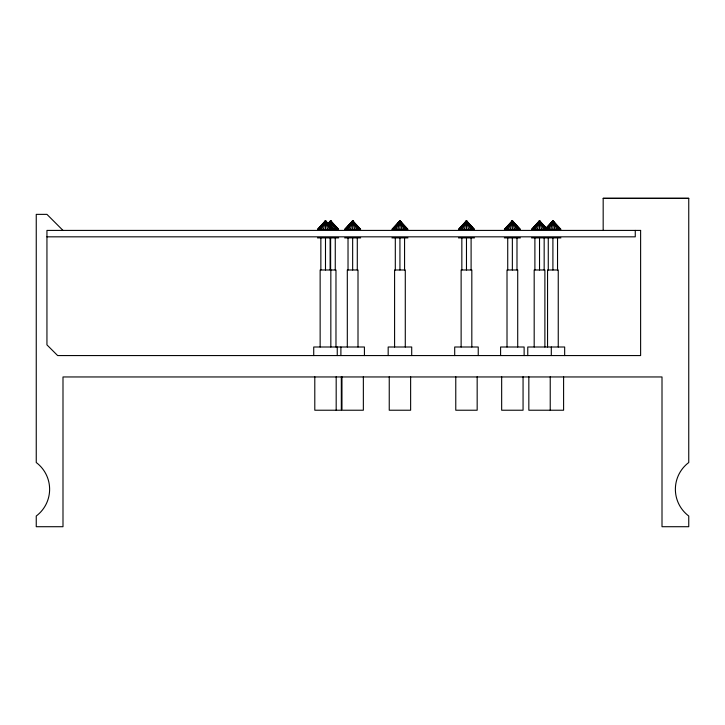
<?xml version="1.0" encoding="UTF-8"?>
<svg xmlns="http://www.w3.org/2000/svg" width="725" height="725" viewBox="0 0 725 725"><rect width="100%" height="100%" fill="white"/><g stroke="black" fill="none" stroke-linecap="round" stroke-linejoin="round"><path stroke-width="1.09" d="M323.413 229.345L325.489 220.79L333.509 229.345M329.585 225.067L330.627 220.79L338.647 229.345L317.468 229.345L325.489 220.79L333.237 229.345M350.583 229.345L352.658 220.79L360.678 229.345L344.638 229.345L352.658 220.79L360.407 229.345M397.862 229.345L399.937 220.79L407.958 229.345L391.917 229.345L399.937 220.79L407.686 229.345M464.399 229.345L466.474 220.79L474.494 229.345L458.454 229.345L466.474 220.79L474.222 229.345M510.282 229.345L512.357 220.79L520.387 229.345L504.337 229.345L512.357 220.79L520.106 229.345M537.452 229.345L539.527 220.79L547.556 229.345M550.828 229.345L552.903 220.79L560.923 229.345L531.507 229.345L539.527 220.79L547.284 229.345L552.903 220.79L560.652 229.345M321.474 229.345L325.489 220.79L332.44 229.345M328.842 224.587L330.627 220.79L338.376 229.345M348.643 229.345L352.658 220.79L359.609 229.345M395.932 229.345L399.937 220.79L406.888 229.345M462.459 229.345L466.474 220.79L473.416 229.345M508.352 229.345L512.357 220.79L519.308 229.345M535.521 229.345L539.527 220.79L546.478 229.345M548.888 229.345L552.903 220.79L559.845 229.345M319.816 229.345L325.489 220.79L331.162 229.345M328.353 224.206L330.627 220.79L337.569 229.345M346.985 229.345L352.658 220.79L358.331 229.345M394.264 229.345L399.937 220.79L405.61 229.345M460.801 229.345L466.474 220.79L472.147 229.345M506.684 229.345L512.357 220.79L518.031 229.345M533.854 229.345L539.527 220.79L545.2 229.345M318.538 229.345L325.489 220.79L329.503 229.345M327.845 224.206L330.627 220.79L336.3 229.345M345.707 229.345L352.658 220.79L356.673 229.345M392.995 229.345L399.937 220.79L403.952 229.345M459.523 229.345L466.474 220.79L470.48 229.345M505.416 229.345L512.357 220.79L516.372 229.345M532.585 229.345L539.527 220.79L543.542 229.345M545.952 229.345L552.903 220.79L558.576 229.345M317.74 229.345L325.489 220.79L327.564 229.345M327.809 223.898L330.627 220.79L334.633 229.345M344.91 229.345L352.658 220.79L354.733 229.345M392.189 229.345L399.937 220.79L402.013 229.345M458.726 229.345L466.474 220.79L468.549 229.345M504.609 229.345L512.357 220.79L514.442 229.345M531.778 229.345L539.527 220.79L541.611 229.345M546.559 227.786L552.903 220.79L556.909 229.345M327.709 223.898L330.627 220.79L332.702 229.345M546.342 227.786L552.903 220.79L554.978 229.345M603.173 230.414L603.173 198.324L688.75 198.324L688.75 462.532A33.432 33.432 0 0 0 688.75 516.019L688.75 526.713L662.007 526.713L662.007 376.955L62.993 376.955L62.993 526.713L36.25 526.713L36.25 516.019A33.432 33.432 0 0 0 36.25 462.532L36.25 214.364L46.944 214.364L62.993 230.414M603.173 198.324L688.75 198.324M46.944 236.83L635.263 236.83L635.263 230.414M317.468 237.9L338.647 237.9M344.638 237.9L360.678 237.9M391.917 237.9L407.958 237.9M458.454 237.9L474.494 237.9M504.337 237.9L520.387 237.9M531.507 237.9L560.923 237.9M564.666 355.567L564.666 347.003L527.764 347.003L527.764 355.567M563.597 376.755L563.597 410.223L528.833 410.223L528.833 376.755M558.25 347.003L558.25 269.99L547.556 269.99L547.556 347.003M557.534 237.9L557.534 269.99M552.903 220.79L552.903 229.345M552.903 237.9L552.903 269.99M551.299 347.003L551.299 355.567M550.23 376.755L550.23 410.223M548.272 237.9L548.272 269.99M544.883 347.003L544.883 269.99L534.18 269.99L534.18 347.003M544.167 237.9L544.167 269.99M539.527 220.79L539.527 229.345M539.527 237.9L539.527 269.99M534.896 237.9L534.896 269.99M524.13 355.567L524.13 347.003L500.594 347.003L500.594 355.567M523.06 376.755L523.06 410.223L501.664 410.223L501.664 376.755M517.713 347.003L517.713 269.99L507.011 269.99L507.011 347.003M516.988 237.9L516.988 269.99M512.357 220.79L512.357 229.345M512.357 237.9L512.357 269.99M507.727 237.9L507.727 269.99M478.237 355.567L478.237 347.003L454.702 347.003L454.702 355.567M477.168 376.755L477.168 410.223L455.771 410.223L455.771 376.755M471.821 347.003L471.821 269.99L461.127 269.99L461.127 347.003M471.105 237.9L471.105 269.99M466.474 220.79L466.474 229.345M466.474 237.9L466.474 269.99M461.843 237.9L461.843 269.99M411.709 355.567L411.709 347.003L388.174 347.003L388.174 355.567M410.631 376.755L410.631 410.223L389.243 410.223L389.243 376.755M405.284 347.003L405.284 269.99L394.59 269.99L394.59 347.003M404.568 237.9L404.568 269.99M399.937 220.79L399.937 229.345M399.937 237.9L399.937 269.99M395.306 237.9L395.306 269.99M364.421 355.567L364.421 347.003L313.726 347.003L313.726 355.567M363.352 376.755L363.352 410.223L341.964 410.223L341.964 376.755M358.005 347.003L358.005 269.99L347.311 269.99L347.311 347.003M357.289 237.9L357.289 269.99M352.658 220.79L352.658 229.345M352.658 237.9L352.658 269.99M348.027 237.9L348.027 269.99M341.321 376.755L341.321 410.223L314.795 410.223L314.795 376.755M340.895 347.003L340.895 355.567M337.252 347.003L337.252 355.567M336.183 376.755L336.183 410.223M335.974 347.003L335.974 269.99L320.142 269.99L320.142 347.003M335.258 237.9L335.258 269.99M330.836 269.99L330.836 347.003M330.627 220.79L330.627 227.206M330.627 237.9L330.627 269.99M330.12 237.9L330.12 269.99M325.489 220.79L325.489 229.345M325.489 237.9L325.489 269.99M320.858 237.9L320.858 269.99M640.619 230.414L46.944 230.414L46.944 344.864L57.647 355.567L640.619 355.567L640.619 230.414"/></g></svg>
